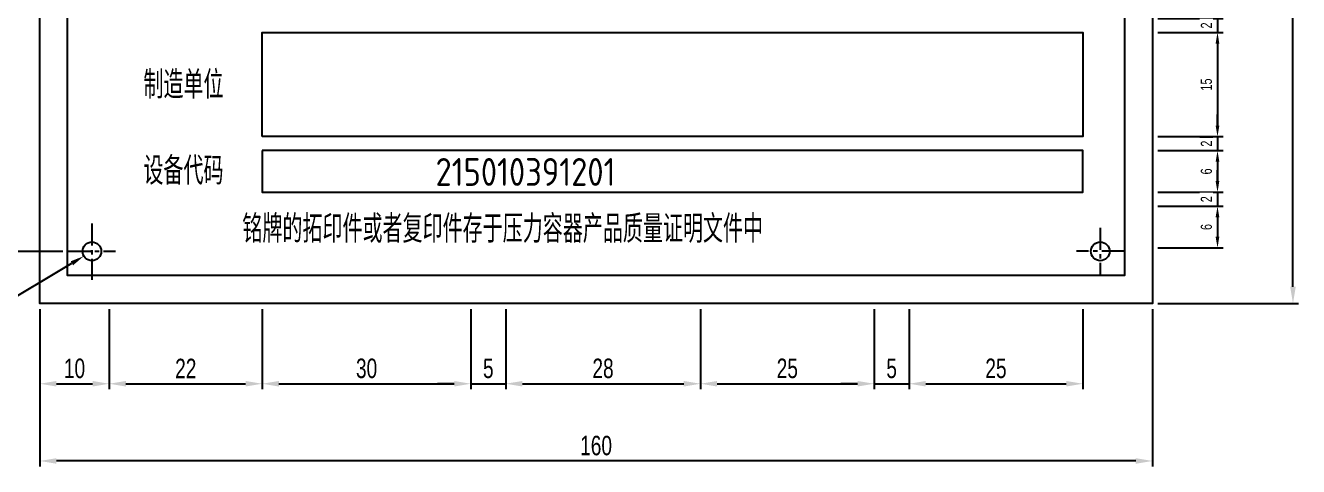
# Model space of a CAD drawing. Header units: millimetres. Extents: x 35105 to 454747, y -53554 to 1224.
# Drawn here: x 447752 to 449583, y -49539 to -48904 of the extents above; entities that cross this region are included whole.
import ezdxf
from ezdxf.enums import TextEntityAlignment as Align

# ---------------------------------------------------------------- set-up
doc = ezdxf.new("R2010")
doc.units = ezdxf.units.MM
doc.linetypes.add('CENTER', pattern=[50.8, 31.75, -6.35, 6.35, -6.35])
doc.layers.get('Defpoints').update_dxf_attribs({"lineweight": 18})
for name, color, linetype in [('11', 1, 'CENTER'), ('12', 2, 'Continuous'), ('13', 3, 'Continuous')]:
    doc.layers.add(name, color=color, linetype=linetype)
doc.layers.add('标注', color=7, linetype='Continuous', lineweight=18)
doc.styles.add('HGCAD', font='HGCAD.SHX', dxfattribs={"width": 0.75, "bigfont": 'HGCADHZ.SHX'})
doc.styles.add('HZ', font='gbenor.shx', dxfattribs={"width": 0.9, "bigfont": 'gbcbig.shx'})
doc.styles.get("Standard").update_dxf_attribs({"font": 'gbenor.shx', "width": 0.7, "bigfont": 'gbcbig.shx'})
doc.dimstyles.new('HGCAD$0', dxfattribs={"dimtxt": 3.5, "dimasz": 3, "dimexe": 1, "dimexo": 1, "dimgap": 1, "dimtad": 1, "dimdec": 1, "dimdsep": 46, "dimtxsty": 'HGCAD', "dimcen": 0, "dimadec": 1, "dimazin": 0, "dimtfac": 1, "dimtmove": 0, "dimatfit": 1, "dimfxl": 1, "dimtfill": 1, "dimarcsym": 1})
doc.dimstyles.get("Standard").update_dxf_attribs({"dimscale": 10, "dimtxt": 3, "dimasz": 2, "dimexe": 2, "dimexo": 0.0625, "dimgap": 1, "dimtad": 0, "dimtih": 1, "dimtoh": 1, "dimdec": 4, "dimzin": 0, "dimdsep": 46, "dimtxsty": 'Standard', "dimcen": 0.09, "dimadec": 0, "dimazin": 0, "dimtfac": 1, "dimtdec": 4, "dimtofl": 0, "dimtmove": 0, "dimatfit": 3, "dimfxl": 1, "dimtolj": 1, "dimtzin": 0, "dimarcsym": 0})

# ---------------------------------------------------------------- blocks, each defined once
blk = doc.blocks.new('*D188')
at = {"layer": 'Defpoints', "color": 0, "ltscale": 8, "transparency": 16777216}
for p in [(447656.9, -48129.2), (447813.9, -48129.2), (447813.9, -49229.2)]:
    blk.add_point(p, dxfattribs=at)
at = {"layer": '标注', "color": 0, "lineweight": -2, "ltscale": 8, "transparency": 16777216}
for p, q in [((447805.9, -48129.2), (447648.9, -48129.2)), ((447656.9, -49205.2), (447656.9, -48153.2)), ((447805.9, -49229.2), (447648.9, -49229.2))]:
    blk.add_line(p, q, dxfattribs=at)
at = {"layer": '标注', "color": 0, "ltscale": 8, "transparency": 16777216}
for points in [[(447652.9, -48153.2), (447660.9, -48153.2), (447656.9, -48129.2)], [(447652.9, -49205.2), (447660.9, -49205.2), (447656.9, -49229.2)]]:
    blk.add_solid(points, dxfattribs=at)
at = {"layer": '标注', "color": 0, "ltscale": 8, "transparency": 16777216, "insert": (447634.9, -48678.9), "char_height": 28, "attachment_point": 5, "rotation": 90, "style": 'HGCAD', "bg_fill": 3, "box_fill_scale": 1.1, "bg_fill_color": 256, "bg_fill_true_color": 13158600, "bg_fill_transparency": 307}
blk.add_mtext('110', dxfattribs=at)
blk = doc.blocks.new('*D190')
at = {"layer": 'Defpoints', "color": 0, "ltscale": 8, "transparency": 16777216}
for p in [(449372.9, -48054.2), (449575, -48054.2), (449372.9, -49304.2)]:
    blk.add_point(p, dxfattribs=at)
at = {"layer": '标注', "color": 0, "lineweight": -2, "ltscale": 8, "transparency": 16777216}
for p, q in [((449380.9, -48054.2), (449583, -48054.2)), ((449575, -49280.2), (449575, -48078.2)), ((449380.9, -49304.2), (449583, -49304.2))]:
    blk.add_line(p, q, dxfattribs=at)
at = {"layer": '标注', "color": 0, "ltscale": 8, "transparency": 16777216}
for points in [[(449571, -48078.2), (449579, -48078.2), (449575, -48054.2)], [(449571, -49280.2), (449579, -49280.2), (449575, -49304.2)]]:
    blk.add_solid(points, dxfattribs=at)
at = {"layer": '标注', "color": 0, "ltscale": 8, "transparency": 16777216, "insert": (449553, -48674.2), "char_height": 28, "attachment_point": 5, "rotation": 90, "style": 'HGCAD', "bg_fill": 3, "box_fill_scale": 1.1, "bg_fill_color": 256, "bg_fill_true_color": 13158600, "bg_fill_transparency": 1637}
blk.add_mtext('125', dxfattribs=at)
blk = doc.blocks.new('*D173')
at = {"layer": 'Defpoints', "color": 0, "ltscale": 8, "transparency": 16777216}
for p in [(449372.9, -49064.2), (449372.9, -49084.2)]:
    blk.add_point(p, dxfattribs=at)
at = {"layer": '标注', "color": 0, "lineweight": -2, "ltscale": 8, "transparency": 16777216}
for p, q in [((449466.5, -49048.2), (449466.5, -49032.2)), ((449380.9, -49064.2), (449474.5, -49064.2)), ((449466.5, -49064.2), (449466.5, -49084.2)), ((449380.9, -49084.2), (449474.5, -49084.2)), ((449466.5, -49100.2), (449466.5, -49116.2))]:
    blk.add_line(p, q, dxfattribs=at)
at = {"layer": '标注', "color": 0, "ltscale": 8, "transparency": 16777216}
for points in [[(449463.8, -49048.2), (449469.1, -49048.2), (449466.5, -49064.2)], [(449463.8, -49100.2), (449469.1, -49100.2), (449466.5, -49084.2)]]:
    blk.add_solid(points, dxfattribs=at)
at = {"layer": '标注', "color": 0, "ltscale": 8, "transparency": 16777216, "insert": (449450.5, -49074.2), "char_height": 16, "attachment_point": 5, "rotation": 90, "style": 'HGCAD', "bg_fill": 3, "box_fill_scale": 1.1, "bg_fill_color": 256, "bg_fill_true_color": 13158600, "bg_fill_transparency": 3077}
blk.add_mtext('2', dxfattribs=at)
at = {"layer": 'Defpoints', "color": 0, "ltscale": 8, "transparency": 16777216}
blk.add_point((449466.5, -49084.2), dxfattribs=at)
blk = doc.blocks.new('*D174')
at = {"layer": 'Defpoints', "color": 0, "ltscale": 8, "transparency": 16777216}
for p in [(449372.9, -49084.2), (449372.9, -49144.2), (449466.5, -49144.2)]:
    blk.add_point(p, dxfattribs=at)
at = {"layer": '标注', "color": 0, "lineweight": -2, "ltscale": 8, "transparency": 16777216}
for p, q in [((449380.9, -49084.2), (449474.5, -49084.2)), ((449466.5, -49100.2), (449466.5, -49128.2)), ((449380.9, -49144.2), (449474.5, -49144.2))]:
    blk.add_line(p, q, dxfattribs=at)
at = {"layer": '标注', "color": 0, "ltscale": 8, "transparency": 16777216}
for points in [[(449463.8, -49100.2), (449469.1, -49100.2), (449466.5, -49084.2)], [(449463.8, -49128.2), (449469.1, -49128.2), (449466.5, -49144.2)]]:
    blk.add_solid(points, dxfattribs=at)
at = {"layer": '标注', "color": 0, "ltscale": 8, "transparency": 16777216, "insert": (449450.5, -49114.2), "char_height": 16, "attachment_point": 5, "rotation": 90, "style": 'HGCAD', "bg_fill": 3, "box_fill_scale": 1.1, "bg_fill_color": 256, "bg_fill_true_color": 13158600, "bg_fill_transparency": 4592}
blk.add_mtext('6', dxfattribs=at)
blk = doc.blocks.new('*D175')
at = {"layer": 'Defpoints', "color": 0, "ltscale": 8, "transparency": 16777216}
for p in [(449372.9, -49144.2), (449372.9, -49164.2)]:
    blk.add_point(p, dxfattribs=at)
at = {"layer": '标注', "color": 0, "lineweight": -2, "ltscale": 8, "transparency": 16777216}
for p, q in [((449466.5, -49128.2), (449466.5, -49112.2)), ((449380.9, -49144.2), (449474.5, -49144.2)), ((449466.5, -49144.2), (449466.5, -49164.2)), ((449380.9, -49164.2), (449474.5, -49164.2)), ((449466.5, -49180.2), (449466.5, -49196.2))]:
    blk.add_line(p, q, dxfattribs=at)
at = {"layer": '标注', "color": 0, "ltscale": 8, "transparency": 16777216}
for points in [[(449463.8, -49128.2), (449469.1, -49128.2), (449466.5, -49144.2)], [(449463.8, -49180.2), (449469.1, -49180.2), (449466.5, -49164.2)]]:
    blk.add_solid(points, dxfattribs=at)
at = {"layer": '标注', "color": 0, "ltscale": 8, "transparency": 16777216, "insert": (449450.5, -49154.2), "char_height": 16, "attachment_point": 5, "rotation": 90, "style": 'HGCAD', "bg_fill": 3, "box_fill_scale": 1.1, "bg_fill_color": 256, "bg_fill_true_color": 13158600, "bg_fill_transparency": 962}
blk.add_mtext('2', dxfattribs=at)
at = {"layer": 'Defpoints', "color": 0, "ltscale": 8, "transparency": 16777216}
blk.add_point((449466.5, -49164.2), dxfattribs=at)
blk = doc.blocks.new('*D176')
at = {"layer": 'Defpoints', "color": 0, "ltscale": 8, "transparency": 16777216}
for p in [(449372.9, -49164.2), (449372.9, -49224.2), (449466.5, -49224.2)]:
    blk.add_point(p, dxfattribs=at)
at = {"layer": '标注', "color": 0, "lineweight": -2, "ltscale": 8, "transparency": 16777216}
for p, q in [((449380.9, -49164.2), (449474.5, -49164.2)), ((449466.5, -49180.2), (449466.5, -49208.2)), ((449380.9, -49224.2), (449474.5, -49224.2))]:
    blk.add_line(p, q, dxfattribs=at)
at = {"layer": '标注', "color": 0, "ltscale": 8, "transparency": 16777216}
for points in [[(449463.8, -49180.2), (449469.1, -49180.2), (449466.5, -49164.2)], [(449463.8, -49208.2), (449469.1, -49208.2), (449466.5, -49224.2)]]:
    blk.add_solid(points, dxfattribs=at)
at = {"layer": '标注', "color": 0, "ltscale": 8, "transparency": 16777216, "insert": (449450.5, -49194.2), "char_height": 16, "attachment_point": 5, "rotation": 90, "style": 'HGCAD', "bg_fill": 3, "box_fill_scale": 1.1, "bg_fill_color": 256, "bg_fill_true_color": 13158600, "bg_fill_transparency": 1812}
blk.add_mtext('6', dxfattribs=at)
blk = doc.blocks.new('*D177')
at = {"layer": 'Defpoints', "color": 0, "ltscale": 8, "transparency": 16777216}
for p in [(449372.9, -48894.2), (449372.9, -48914.2)]:
    blk.add_point(p, dxfattribs=at)
at = {"layer": '标注', "color": 0, "lineweight": -2, "ltscale": 8, "transparency": 16777216}
for p, q in [((449466.5, -48878.2), (449466.5, -48862.2)), ((449380.9, -48894.2), (449474.5, -48894.2)), ((449466.5, -48894.2), (449466.5, -48914.2)), ((449380.9, -48914.2), (449474.5, -48914.2)), ((449466.5, -48930.2), (449466.5, -48946.2))]:
    blk.add_line(p, q, dxfattribs=at)
at = {"layer": '标注', "color": 0, "ltscale": 8, "transparency": 16777216}
for points in [[(449463.8, -48878.2), (449469.1, -48878.2), (449466.5, -48894.2)], [(449463.8, -48930.2), (449469.1, -48930.2), (449466.5, -48914.2)]]:
    blk.add_solid(points, dxfattribs=at)
at = {"layer": '标注', "color": 0, "ltscale": 8, "transparency": 16777216, "insert": (449450.5, -48904.2), "char_height": 16, "attachment_point": 5, "rotation": 90, "style": 'HGCAD', "bg_fill": 3, "box_fill_scale": 1.1, "bg_fill_color": 256, "bg_fill_true_color": 13158600, "bg_fill_transparency": 5252}
blk.add_mtext('2', dxfattribs=at)
at = {"layer": 'Defpoints', "color": 0, "ltscale": 8, "transparency": 16777216}
blk.add_point((449466.5, -48914.2), dxfattribs=at)
blk = doc.blocks.new('*D178')
at = {"layer": 'Defpoints', "color": 0, "ltscale": 8, "transparency": 16777216}
for p in [(449372.9, -48914.2), (449372.9, -49064.2), (449466.5, -49064.2)]:
    blk.add_point(p, dxfattribs=at)
at = {"layer": '标注', "color": 0, "lineweight": -2, "ltscale": 8, "transparency": 16777216}
for p, q in [((449380.9, -48914.2), (449474.5, -48914.2)), ((449466.5, -48930.2), (449466.5, -49048.2)), ((449380.9, -49064.2), (449474.5, -49064.2))]:
    blk.add_line(p, q, dxfattribs=at)
at = {"layer": '标注', "color": 0, "ltscale": 8, "transparency": 16777216}
for points in [[(449463.8, -48930.2), (449469.1, -48930.2), (449466.5, -48914.2)], [(449463.8, -49048.2), (449469.1, -49048.2), (449466.5, -49064.2)]]:
    blk.add_solid(points, dxfattribs=at)
at = {"layer": '标注', "color": 0, "ltscale": 8, "transparency": 16777216, "insert": (449450.5, -48989.2), "char_height": 16, "attachment_point": 5, "rotation": 90, "style": 'HGCAD', "bg_fill": 3, "box_fill_scale": 1.1, "bg_fill_color": 256, "bg_fill_true_color": 13158600, "bg_fill_transparency": 967}
blk.add_mtext('15', dxfattribs=at)
blk = doc.blocks.new('*D179')
at = {"layer": 'Defpoints', "color": 0, "ltscale": 8, "transparency": 16777216}
for p in [(447772.9, -49304.2), (447872.9, -49304.2), (447872.9, -49419.7)]:
    blk.add_point(p, dxfattribs=at)
at = {"layer": '标注', "color": 0, "lineweight": -2, "ltscale": 8, "transparency": 16777216}
for p, q in [((447772.9, -49312.2), (447772.9, -49427.7)), ((447872.9, -49312.2), (447872.9, -49427.7)), ((447796.9, -49419.7), (447848.9, -49419.7))]:
    blk.add_line(p, q, dxfattribs=at)
at = {"layer": '标注', "color": 0, "ltscale": 8, "transparency": 16777216}
for points in [[(447796.9, -49415.7), (447796.9, -49423.7), (447772.9, -49419.7)], [(447848.9, -49415.7), (447848.9, -49423.7), (447872.9, -49419.7)]]:
    blk.add_solid(points, dxfattribs=at)
at = {"layer": '标注', "color": 0, "ltscale": 8, "transparency": 16777216, "insert": (447822.9, -49397.7), "char_height": 28, "attachment_point": 5, "style": 'HGCAD', "bg_fill": 3, "box_fill_scale": 1.1, "bg_fill_color": 256, "bg_fill_true_color": 13158600, "bg_fill_transparency": 1637}
blk.add_mtext('10', dxfattribs=at)
blk = doc.blocks.new('*D180')
at = {"layer": 'Defpoints', "color": 0, "ltscale": 8, "transparency": 16777216}
for p in [(447872.9, -49304.2), (448092.9, -49304.2), (448092.9, -49419.7)]:
    blk.add_point(p, dxfattribs=at)
at = {"layer": '标注', "color": 0, "lineweight": -2, "ltscale": 8, "transparency": 16777216}
for p, q in [((447872.9, -49312.2), (447872.9, -49427.7)), ((448092.9, -49312.2), (448092.9, -49427.7)), ((447896.9, -49419.7), (448068.9, -49419.7))]:
    blk.add_line(p, q, dxfattribs=at)
at = {"layer": '标注', "color": 0, "ltscale": 8, "transparency": 16777216}
for points in [[(447896.9, -49415.7), (447896.9, -49423.7), (447872.9, -49419.7)], [(448068.9, -49415.7), (448068.9, -49423.7), (448092.9, -49419.7)]]:
    blk.add_solid(points, dxfattribs=at)
at = {"layer": '标注', "color": 0, "ltscale": 8, "transparency": 16777216, "insert": (447982.9, -49397.7), "char_height": 28, "attachment_point": 5, "style": 'HGCAD', "bg_fill": 3, "box_fill_scale": 1.1, "bg_fill_color": 256, "bg_fill_true_color": 13158600, "bg_fill_transparency": 1737}
blk.add_mtext('22', dxfattribs=at)
blk = doc.blocks.new('*D181')
at = {"layer": 'Defpoints', "color": 0, "ltscale": 8, "transparency": 16777216}
for p in [(448092.9, -49304.2), (448392.9, -49304.2), (448392.9, -49419.7)]:
    blk.add_point(p, dxfattribs=at)
at = {"layer": '标注', "color": 0, "lineweight": -2, "ltscale": 8, "transparency": 16777216}
for p, q in [((448092.9, -49312.2), (448092.9, -49427.7)), ((448392.9, -49312.2), (448392.9, -49427.7)), ((448116.9, -49419.7), (448368.9, -49419.7))]:
    blk.add_line(p, q, dxfattribs=at)
at = {"layer": '标注', "color": 0, "ltscale": 8, "transparency": 16777216}
for points in [[(448116.9, -49415.7), (448116.9, -49423.7), (448092.9, -49419.7)], [(448368.9, -49415.7), (448368.9, -49423.7), (448392.9, -49419.7)]]:
    blk.add_solid(points, dxfattribs=at)
at = {"layer": '标注', "color": 0, "ltscale": 8, "transparency": 16777216, "insert": (448242.9, -49397.7), "char_height": 28, "attachment_point": 5, "style": 'HGCAD', "bg_fill": 3, "box_fill_scale": 1.1, "bg_fill_color": 256, "bg_fill_true_color": 13158600, "bg_fill_transparency": 6367}
blk.add_mtext('30', dxfattribs=at)
blk = doc.blocks.new('*D182')
at = {"layer": 'Defpoints', "color": 0, "ltscale": 8, "transparency": 16777216}
for p in [(448392.9, -49304.2), (448442.9, -49304.2)]:
    blk.add_point(p, dxfattribs=at)
at = {"layer": '标注', "color": 0, "lineweight": -2, "ltscale": 8, "transparency": 16777216}
for p, q in [((448392.9, -49312.2), (448392.9, -49427.7)), ((448442.9, -49312.2), (448442.9, -49427.7)), ((448368.9, -49419.7), (448344.9, -49419.7)), ((448392.9, -49419.7), (448442.9, -49419.7)), ((448466.9, -49419.7), (448490.9, -49419.7))]:
    blk.add_line(p, q, dxfattribs=at)
at = {"layer": '标注', "color": 0, "ltscale": 8, "transparency": 16777216}
for points in [[(448368.9, -49415.7), (448368.9, -49423.7), (448392.9, -49419.7)], [(448466.9, -49415.7), (448466.9, -49423.7), (448442.9, -49419.7)]]:
    blk.add_solid(points, dxfattribs=at)
at = {"layer": '标注', "color": 0, "ltscale": 8, "transparency": 16777216, "insert": (448417.9, -49397.7), "char_height": 28, "attachment_point": 5, "style": 'HGCAD', "bg_fill": 3, "box_fill_scale": 1.1, "bg_fill_color": 256, "bg_fill_true_color": 13158600, "bg_fill_transparency": 2742}
blk.add_mtext('5', dxfattribs=at)
at = {"layer": 'Defpoints', "color": 0, "ltscale": 8, "transparency": 16777216}
blk.add_point((448442.9, -49419.7), dxfattribs=at)
blk = doc.blocks.new('*D183')
at = {"layer": 'Defpoints', "color": 0, "ltscale": 8, "transparency": 16777216}
for p in [(448442.9, -49304.2), (448722.9, -49304.2), (448722.9, -49419.7)]:
    blk.add_point(p, dxfattribs=at)
at = {"layer": '标注', "color": 0, "lineweight": -2, "ltscale": 8, "transparency": 16777216}
for p, q in [((448442.9, -49312.2), (448442.9, -49427.7)), ((448722.9, -49312.2), (448722.9, -49427.7)), ((448466.9, -49419.7), (448698.9, -49419.7))]:
    blk.add_line(p, q, dxfattribs=at)
at = {"layer": '标注', "color": 0, "ltscale": 8, "transparency": 16777216}
for points in [[(448466.9, -49415.7), (448466.9, -49423.7), (448442.9, -49419.7)], [(448698.9, -49415.7), (448698.9, -49423.7), (448722.9, -49419.7)]]:
    blk.add_solid(points, dxfattribs=at)
at = {"layer": '标注', "color": 0, "ltscale": 8, "transparency": 16777216, "insert": (448582.9, -49397.7), "char_height": 28, "attachment_point": 5, "style": 'HGCAD', "bg_fill": 3, "box_fill_scale": 1.1, "bg_fill_color": 256, "bg_fill_true_color": 13158600, "bg_fill_transparency": 467}
blk.add_mtext('28', dxfattribs=at)
blk = doc.blocks.new('*D184')
at = {"layer": 'Defpoints', "color": 0, "ltscale": 8, "transparency": 16777216}
for p in [(448722.9, -49304.2), (448972.9, -49304.2), (448972.9, -49419.7)]:
    blk.add_point(p, dxfattribs=at)
at = {"layer": '标注', "color": 0, "lineweight": -2, "ltscale": 8, "transparency": 16777216}
for p, q in [((448722.9, -49312.2), (448722.9, -49427.7)), ((448972.9, -49312.2), (448972.9, -49427.7)), ((448746.9, -49419.7), (448948.9, -49419.7))]:
    blk.add_line(p, q, dxfattribs=at)
at = {"layer": '标注', "color": 0, "ltscale": 8, "transparency": 16777216}
for points in [[(448746.9, -49415.7), (448746.9, -49423.7), (448722.9, -49419.7)], [(448948.9, -49415.7), (448948.9, -49423.7), (448972.9, -49419.7)]]:
    blk.add_solid(points, dxfattribs=at)
at = {"layer": '标注', "color": 0, "ltscale": 8, "transparency": 16777216, "insert": (448847.9, -49397.7), "char_height": 28, "attachment_point": 5, "style": 'HGCAD', "bg_fill": 3, "box_fill_scale": 1.1, "bg_fill_color": 256, "bg_fill_true_color": 13158600, "bg_fill_transparency": 2017}
blk.add_mtext('25', dxfattribs=at)
blk = doc.blocks.new('*D185')
at = {"layer": 'Defpoints', "color": 0, "ltscale": 8, "transparency": 16777216}
for p in [(448972.9, -49304.2), (449022.9, -49304.2)]:
    blk.add_point(p, dxfattribs=at)
at = {"layer": '标注', "color": 0, "lineweight": -2, "ltscale": 8, "transparency": 16777216}
for p, q in [((448972.9, -49312.2), (448972.9, -49427.7)), ((449022.9, -49312.2), (449022.9, -49427.7)), ((448948.9, -49419.7), (448924.9, -49419.7)), ((448972.9, -49419.7), (449022.9, -49419.7)), ((449046.9, -49419.7), (449070.9, -49419.7))]:
    blk.add_line(p, q, dxfattribs=at)
at = {"layer": '标注', "color": 0, "ltscale": 8, "transparency": 16777216}
for points in [[(448948.9, -49415.7), (448948.9, -49423.7), (448972.9, -49419.7)], [(449046.9, -49415.7), (449046.9, -49423.7), (449022.9, -49419.7)]]:
    blk.add_solid(points, dxfattribs=at)
at = {"layer": '标注', "color": 0, "ltscale": 8, "transparency": 16777216, "insert": (448997.9, -49397.7), "char_height": 28, "attachment_point": 5, "style": 'HGCAD', "bg_fill": 3, "box_fill_scale": 1.1, "bg_fill_color": 256, "bg_fill_true_color": 13158600, "bg_fill_transparency": 6102}
blk.add_mtext('5', dxfattribs=at)
at = {"layer": 'Defpoints', "color": 0, "ltscale": 8, "transparency": 16777216}
blk.add_point((449022.9, -49419.7), dxfattribs=at)
blk = doc.blocks.new('*D186')
at = {"layer": 'Defpoints', "color": 0, "ltscale": 8, "transparency": 16777216}
for p in [(449022.9, -49304.2), (449272.9, -49304.2), (449272.9, -49419.7)]:
    blk.add_point(p, dxfattribs=at)
at = {"layer": '标注', "color": 0, "lineweight": -2, "ltscale": 8, "transparency": 16777216}
for p, q in [((449022.9, -49312.2), (449022.9, -49427.7)), ((449272.9, -49312.2), (449272.9, -49427.7)), ((449046.9, -49419.7), (449248.9, -49419.7))]:
    blk.add_line(p, q, dxfattribs=at)
at = {"layer": '标注', "color": 0, "ltscale": 8, "transparency": 16777216}
for points in [[(449046.9, -49415.7), (449046.9, -49423.7), (449022.9, -49419.7)], [(449248.9, -49415.7), (449248.9, -49423.7), (449272.9, -49419.7)]]:
    blk.add_solid(points, dxfattribs=at)
at = {"layer": '标注', "color": 0, "ltscale": 8, "transparency": 16777216, "insert": (449147.9, -49397.7), "char_height": 28, "attachment_point": 5, "style": 'HGCAD', "bg_fill": 3, "box_fill_scale": 1.1, "bg_fill_color": 256, "bg_fill_true_color": 13158600, "bg_fill_transparency": 687}
blk.add_mtext('25', dxfattribs=at)
blk = doc.blocks.new('*D187')
at = {"layer": 'Defpoints', "color": 0, "ltscale": 8, "transparency": 16777216}
for p in [(447772.9, -49304.2), (449372.9, -49304.2), (447772.9, -49530.8)]:
    blk.add_point(p, dxfattribs=at)
at = {"layer": '标注', "color": 0, "lineweight": -2, "ltscale": 8, "transparency": 16777216}
for p, q in [((447772.9, -49312.2), (447772.9, -49538.8)), ((449372.9, -49312.2), (449372.9, -49538.8)), ((449348.9, -49530.8), (447796.9, -49530.8))]:
    blk.add_line(p, q, dxfattribs=at)
at = {"layer": '标注', "color": 0, "ltscale": 8, "transparency": 16777216}
for points in [[(447796.9, -49526.8), (447796.9, -49534.8), (447772.9, -49530.8)], [(449348.9, -49526.8), (449348.9, -49534.8), (449372.9, -49530.8)]]:
    blk.add_solid(points, dxfattribs=at)
at = {"layer": '标注', "color": 0, "ltscale": 8, "transparency": 16777216, "insert": (448572.9, -49508.8), "char_height": 28, "attachment_point": 5, "style": 'HGCAD', "bg_fill": 3, "box_fill_scale": 1.1, "bg_fill_color": 256, "bg_fill_true_color": 13158600, "bg_fill_transparency": 6917}
blk.add_mtext('160', dxfattribs=at)
blk = doc.blocks.new('*D191')
at = {"layer": '13', "color": 0, "lineweight": -2, "transparency": 16777216}
for p, q in [((447847, -49229.2), (447848.8, -49229.2)), ((447847.9, -49230.1), (447847.9, -49228.3)), ((447642.7, -49351.7), (447819.2, -49246.4))]:
    blk.add_line(p, q, dxfattribs=at)
at = {"layer": '13', "color": 0, "transparency": 16777216}
blk.add_solid([(447817.5, -49243.5), (447820.9, -49249.2), (447836.3, -49236.1)], dxfattribs=at)
at = {"layer": 'Defpoints', "color": 0, "transparency": 16777216}
for p in [(447859.5, -49222.3), (447836.3, -49236.1)]:
    blk.add_point(p, dxfattribs=at)

msp = doc.modelspace()

# ---------------------------------------------------------------- linework, layer by layer
at = {"layer": '11'}
for p, q in [((447847.94045, -49189.19639), (447847.94045, -49270.02426)), ((449297.94045, -49195.16277), (449297.94045, -49263.19793)), ((449331.95803, -49229.18035), (449263.92286, -49229.18035))]:
    msp.add_line(p, q, dxfattribs=at)
at = {"layer": '12'}
for points in [[(448092.94045, -49064.18035), (448092.94045, -48914.18035), (449272.94045, -48914.18035), (449272.94045, -49064.18035), (448092.94045, -49064.18035)], [(448092.94045, -49084.18035), (448092.94045, -49144.18035), (449272.94045, -49144.18035), (449272.94045, -49084.18035), (448092.94045, -49084.18035)]]:
    msp.add_lwpolyline(points, dxfattribs=at)
for centre in [(447847.94045, -49229.18035), (449297.94045, -49229.18035)]:
    msp.add_circle(centre, 13.5, dxfattribs=at)
at = {"layer": '13'}
for p, q in [((447846.40965, -49229.18035), (447849.47124, -49229.18035)), ((447847.94045, -49230.71114), (447847.94045, -49227.64956))]:
    msp.add_line(p, q, dxfattribs=at)

# ---------------------------------------------------------------- texts
at = {"layer": '13', "style": 'HZ'}
for s, p in [('制造单位', (447979.57336, -49009.4752)), ('设备代码', (447979.57336, -49133.25652))]:
    msp.add_text(s, height=40, dxfattribs=at).set_placement(p, align=Align.CENTER)
for s, p in [('215010391201', (448342.0288, -49134.96789)), ('铭牌的拓印件或者复印件存于压力容器产品质量证明文件中', (448064.2497, -49216.90698))]:
    msp.add_text(s, height=40, dxfattribs=at).set_placement(p)

# ---------------------------------------------------------------- dimensions: what is measured, and where the dimension line sits
at = {"layer": '标注', "color": 1, "ltscale": 8}
dim = msp.add_linear_dim(base=(447656.89992, -48129.18035), p1=(447813.92286, -49229.18035), p2=(447813.92286, -48129.18035), angle=90, text='110', dimstyle='HGCAD$0', override={"dimscale": 8}, dxfattribs=at)
dim.commit()
dim.dimension.update_dxf_attribs({"geometry": '*D188', "text_midpoint": (447656.89992, -48678.93943), "dimtype": 160})

# ---------------------------------------------------------------- next in the draw order: linework, layer by layer
at = {"layer": '11'}
msp.add_line((447813.92286, -49229.18035), (447881.95803, -49229.18035), dxfattribs=at)
at = {"layer": '12'}
for points in [[(447772.94045, -48054.18035), (449372.94045, -48054.18035), (449372.94045, -49304.18035), (447772.94045, -49304.18035)], [(447812.94045, -48094.18035), (449332.94045, -48094.18035), (449332.94045, -49264.18035), (447812.94045, -49264.18035)]]:
    msp.add_lwpolyline(points, close=True, dxfattribs=at)

# ---------------------------------------------------------------- next in the draw order: dimensions: what is measured, and where the dimension line sits
at = {"layer": '标注', "color": 1, "ltscale": 8}
dim = msp.add_linear_dim(base=(449575.00634, -48054.18035), p1=(449372.94045, -49304.18035), p2=(449372.94045, -48054.18035), angle=90, text='125', dimstyle='HGCAD$0', override={"dimscale": 8}, dxfattribs=at)
dim.commit()
dim.dimension.update_dxf_attribs({"geometry": '*D190', "text_midpoint": (449575.00634, -48674.21971), "dimtype": 160})
dim = msp.add_linear_dim(base=(447872.94045, -49419.68787), p1=(447772.94045, -49304.18035), p2=(447872.94045, -49304.18035), text='10', dimstyle='HGCAD$0', override={"dimscale": 8}, dxfattribs=at)
dim.commit()
dim.dimension.update_dxf_attribs({"geometry": '*D179', "text_midpoint": (447822.94045, -49397.68787)})

# ---------------------------------------------------------------- next in the draw order: dimensions: what is measured, and where the dimension line sits
for base, p1, p2, picture, middle in [((449466.46744, -48914.18035), (449372.94045, -48894.18035), (449372.94045, -48914.18035), '*D177', (449466.46744, -48904.18035)), ((449466.46744, -49084.18035), (449372.94045, -49064.18035), (449372.94045, -49084.18035), '*D173', (449466.46744, -49074.18035))]:
    dim = msp.add_linear_dim(base=base, p1=p1, p2=p2, angle=90, text='2', dimstyle='HGCAD$0', override={"dimscale": 8, "dimtxt": 2, "dimasz": 2}, dxfattribs=at)
    dim.commit()
    dim.dimension.update_dxf_attribs({"geometry": picture, "text_midpoint": middle, "dimtype": 160})
dim = msp.add_linear_dim(base=(448092.94045, -49419.68787), p1=(447872.94045, -49304.18035), p2=(448092.94045, -49304.18035), text='22', dimstyle='HGCAD$0', override={"dimscale": 8}, dxfattribs=at)
dim.commit()
dim.dimension.update_dxf_attribs({"geometry": '*D180', "text_midpoint": (447982.94045, -49397.68787)})

# ---------------------------------------------------------------- next in the draw order: dimensions: what is measured, and where the dimension line sits
for base, p1, p2, text, picture, middle in [((449466.46744, -49064.18035), (449372.94045, -48914.18035), (449372.94045, -49064.18035), '15', '*D178', (449450.46744, -48989.18035)), ((449466.46744, -49144.18035), (449372.94045, -49084.18035), (449372.94045, -49144.18035), '6', '*D174', (449450.46744, -49114.18035))]:
    dim = msp.add_linear_dim(base=base, p1=p1, p2=p2, angle=90, text=text, dimstyle='HGCAD$0', override={"dimscale": 8, "dimtxt": 2, "dimasz": 2}, dxfattribs=at)
    dim.commit()
    dim.dimension.update_dxf_attribs({"geometry": picture, "text_midpoint": middle})
dim = msp.add_linear_dim(base=(448392.94045, -49419.68787), p1=(448092.94045, -49304.18035), p2=(448392.94045, -49304.18035), text='30', dimstyle='HGCAD$0', override={"dimscale": 8}, dxfattribs=at)
dim.commit()
dim.dimension.update_dxf_attribs({"geometry": '*D181', "text_midpoint": (448242.94045, -49397.68787)})

# ---------------------------------------------------------------- next in the draw order: dimensions: what is measured, and where the dimension line sits
dim = msp.add_linear_dim(base=(449466.46744, -49164.18035), p1=(449372.94045, -49144.18035), p2=(449372.94045, -49164.18035), angle=90, text='2', dimstyle='HGCAD$0', override={"dimscale": 8, "dimtxt": 2, "dimasz": 2}, dxfattribs=at)
dim.commit()
dim.dimension.update_dxf_attribs({"geometry": '*D175', "text_midpoint": (449466.46744, -49154.18035), "dimtype": 160})
dim = msp.add_linear_dim(base=(448442.94045, -49419.68787), p1=(448392.94045, -49304.18035), p2=(448442.94045, -49304.18035), text='5', dimstyle='HGCAD$0', override={"dimscale": 8}, dxfattribs=at)
dim.commit()
dim.dimension.update_dxf_attribs({"geometry": '*D182', "text_midpoint": (448417.94045, -49397.68787)})

# ---------------------------------------------------------------- next in the draw order: dimensions: what is measured, and where the dimension line sits
dim = msp.add_linear_dim(base=(449466.46744, -49224.18035), p1=(449372.94045, -49164.18035), p2=(449372.94045, -49224.18035), angle=90, text='6', dimstyle='HGCAD$0', override={"dimscale": 8, "dimtxt": 2, "dimasz": 2}, dxfattribs=at)
dim.commit()
dim.dimension.update_dxf_attribs({"geometry": '*D176', "text_midpoint": (449450.46744, -49194.18035)})
dim = msp.add_linear_dim(base=(448722.94045, -49419.68787), p1=(448442.94045, -49304.18035), p2=(448722.94045, -49304.18035), text='28', dimstyle='HGCAD$0', override={"dimscale": 8}, dxfattribs=at)
dim.commit()
dim.dimension.update_dxf_attribs({"geometry": '*D183', "text_midpoint": (448582.94045, -49397.68787)})

# ---------------------------------------------------------------- next in the draw order: dimensions: what is measured, and where the dimension line sits
dim = msp.add_linear_dim(base=(448972.94045, -49419.68787), p1=(448722.94045, -49304.18035), p2=(448972.94045, -49304.18035), text='25', dimstyle='HGCAD$0', override={"dimscale": 8}, dxfattribs=at)
dim.commit()
dim.dimension.update_dxf_attribs({"geometry": '*D184', "text_midpoint": (448847.94045, -49397.68787)})

# ---------------------------------------------------------------- next in the draw order: dimensions: what is measured, and where the dimension line sits
dim = msp.add_linear_dim(base=(449022.94045, -49419.68787), p1=(448972.94045, -49304.18035), p2=(449022.94045, -49304.18035), text='5', dimstyle='HGCAD$0', override={"dimscale": 8}, dxfattribs=at)
dim.commit()
dim.dimension.update_dxf_attribs({"geometry": '*D185', "text_midpoint": (448997.94045, -49397.68787)})

# ---------------------------------------------------------------- next in the draw order: dimensions: what is measured, and where the dimension line sits
dim = msp.add_linear_dim(base=(449272.94045, -49419.68787), p1=(449022.94045, -49304.18035), p2=(449272.94045, -49304.18035), text='25', dimstyle='HGCAD$0', override={"dimscale": 8}, dxfattribs=at)
dim.commit()
dim.dimension.update_dxf_attribs({"geometry": '*D186', "text_midpoint": (449147.94045, -49397.68787)})

# ---------------------------------------------------------------- next in the draw order: dimensions: what is measured, and where the dimension line sits
dim = msp.add_linear_dim(base=(447772.94045, -49530.83784), p1=(449372.94045, -49304.18035), p2=(447772.94045, -49304.18035), text='160', dimstyle='HGCAD$0', override={"dimscale": 8}, dxfattribs=at)
dim.commit()
dim.dimension.update_dxf_attribs({"geometry": '*D187', "text_midpoint": (448572.94045, -49508.83784)})

# ---------------------------------------------------------------- next in the draw order: dimensions: what is measured, and where the dimension line sits
at = {"layer": '13'}
dim = msp.add_diameter_dim_2p(p1=(447859.53163, -49222.25977), p2=(447836.34926, -49236.10093), text=' ', dimstyle='Standard', dxfattribs=at)
dim.commit()
dim.dimension.update_dxf_attribs({"geometry": '*D191', "text_midpoint": (447642.67579, -49351.73466), "dimtype": 163})

doc.saveas('drawing.dxf')
